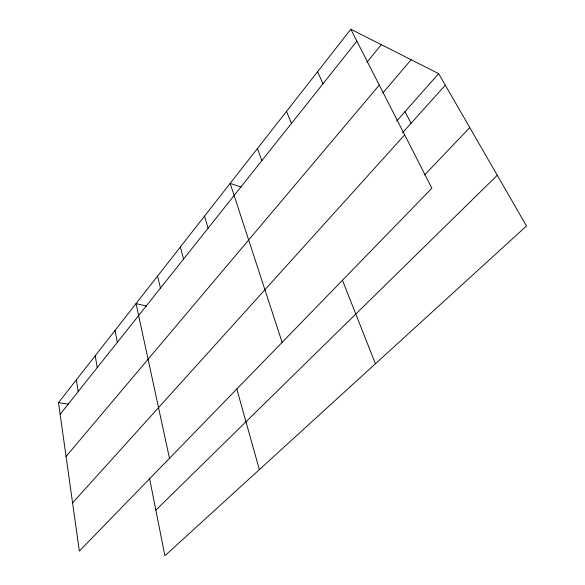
<?xml version="1.0" encoding="UTF-8"?>
<svg xmlns="http://www.w3.org/2000/svg" width="585" height="585" viewBox="0 0 585 585"><rect width="100%" height="100%" fill="white"/><g stroke="black" fill="none" stroke-linecap="round" stroke-linejoin="round"><path stroke-width="0.88" d="M350.817 29.25L431.884 188.238L79.348 551.077L58.5 402.641L350.817 29.25L438.655 73.637L526.5 225.986L164.911 555.75L149.548 478.406M60.131 414.268L356.879 41.14M366.905 62.288L381.31 44.657M66.061 456.475L379.299 85.103M382.875 92.905L411.138 59.729M396.674 121.088L438.655 73.637M402.582 132.693L445.302 85.161M72.584 502.895L404.681 134.879M424.608 174.959L469.762 127.588M155.851 510.157L497.265 175.281M58.5 402.641L68.335 404.155M146.63 306.065L136.042 303.6L169.489 458.304M241.137 187.105L230.168 183.361L282.116 342.386M405.01 111.662L411.065 123.252M317.575 71.714L323.022 83.713M286.526 111.377L291.418 123.457M342.452 280.252L375.424 363.768M257.444 148.517L261.853 160.634M204.523 216.121L208.084 228.238M236.749 388.828L259.36 469.616M180.363 246.98L183.573 259.06M157.577 276.091L160.458 288.12M115.055 330.401L117.366 342.305M95.194 355.775L97.256 367.585M76.364 379.819L78.207 391.541"/></g></svg>
